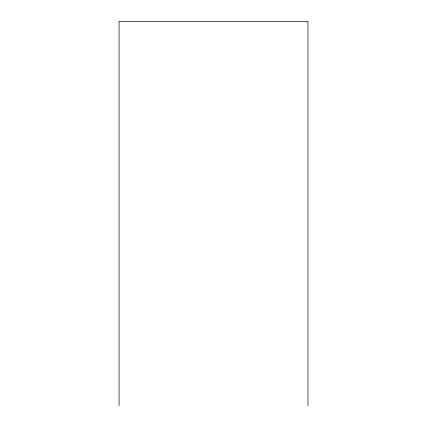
<?xml version="1.0" encoding="UTF-8"?>
<svg xmlns="http://www.w3.org/2000/svg" width="427" height="427" viewBox="0 0 427 427"><rect width="100%" height="100%" fill="white"/><g stroke="black" fill="none" stroke-linecap="round" stroke-linejoin="round"><path stroke-width="0.64" d="M307.942 405.65L307.942 21.35L119.058 21.35L119.058 405.65"/></g></svg>
